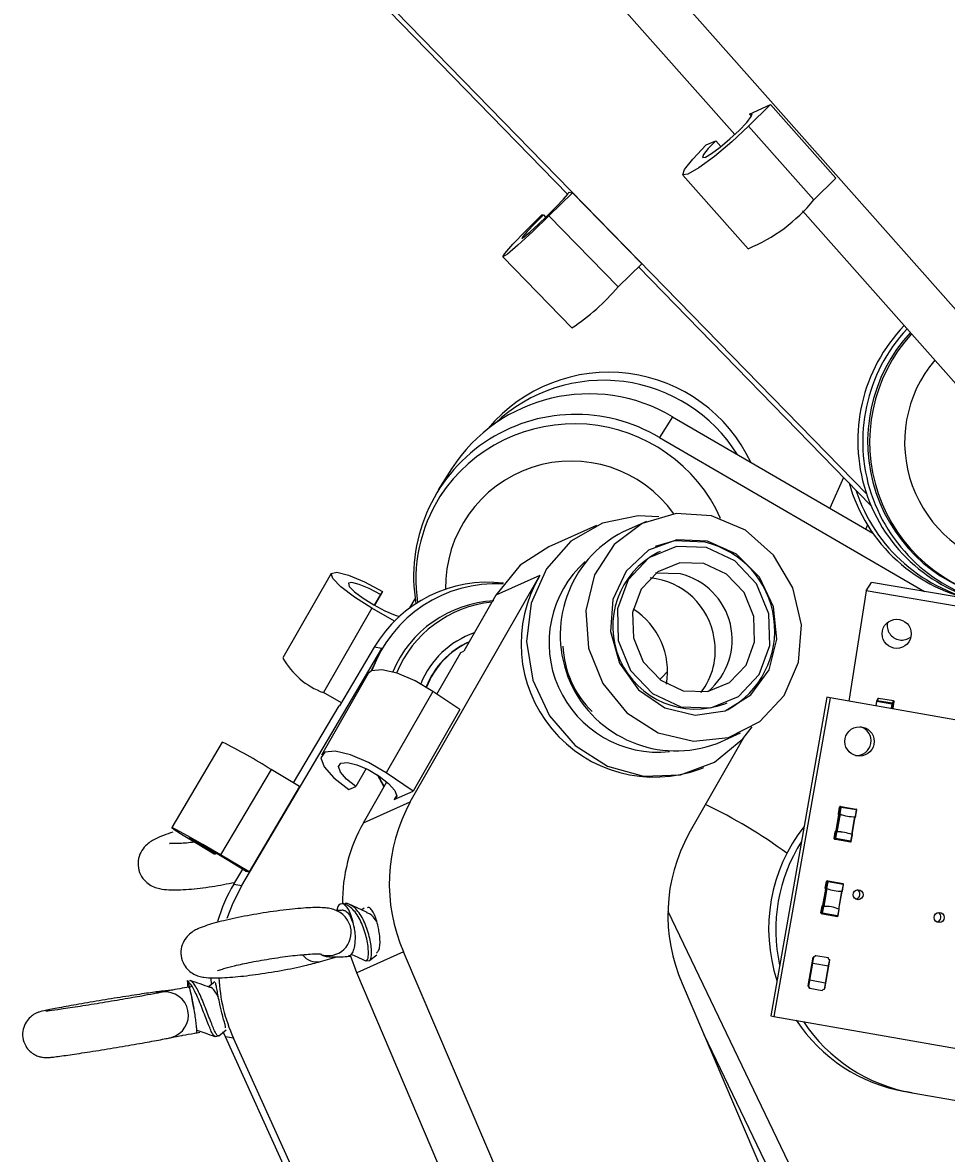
# Model space of a CAD drawing. Header units: millimetres. Extents: x 0 to 1189, y 0 to 841.
# Drawn here: x 620.46 to 626.04, y 560.97 to 567.81 of the extents above; entities that cross this region are included whole.
import ezdxf

# ---------------------------------------------------------------- set-up
doc = ezdxf.new("R2010")
doc.units = ezdxf.units.MM
doc.layers.get('0').update_dxf_attribs({"lineweight": 18})
doc.layers.add('尺寸线层', color=3, linetype='Continuous', lineweight=18)
doc.dimstyles.new('ISO-25', dxfattribs={"dimtxt": 2.5, "dimasz": 2.5, "dimexe": 1.25, "dimexo": 0.625, "dimtad": 1, "dimtxsty": 'Standard', "dimcen": 2.5, "dimdle": 5, "dimadec": 0, "dimazin": 0, "dimtfac": 1, "dimtmove": 0, "dimatfit": 3, "dimfxl": 1, "dimarcsym": 0})

# ---------------------------------------------------------------- blocks, each defined once
blk = doc.blocks.new('*X16')
at = {"layer": '尺寸线层', "linetype": 'Continuous'}
for points in [[(668.6687, 617.1299), (668.6299, 612.9938), (667.2905, 613.2299)], [(655.1602, 540.5189), (656.5383, 544.4188), (655.199, 544.6549)]]:
    blk.add_hatch(color=0, dxfattribs=at).paths.add_polyline_path(points, flags=0)
at = {"layer": '尺寸线层', "color": 0, "linetype": 'Continuous'}
for p, q in [((666.5541, 617.5027), (670.6383, 616.7826)), ((668.6687, 617.1299), (655.1602, 540.5189)), ((625.2283, 545.7966), (657.1298, 540.1716))]:
    blk.add_line(p, q, dxfattribs=at)
at = {"layer": '尺寸线层', "color": 0, "insert": (658.4206, 579.4404), "char_height": 3.5, "width": 28.938547, "attachment_point": 5, "rotation": 80.00005}
blk.add_mtext('388,96', dxfattribs=at)

msp = doc.modelspace()

# ---------------------------------------------------------------- linework, layer by layer
at = {"color": 7, "linetype": 'Continuous', "lineweight": 15}
for p, q in [((626.7321, 565.3536), (623.1864, 569.3544)), ((624.7627, 567.1294), (622.9025, 569.2283)), ((623.7525, 566.7674), (621.8221, 568.7483)), ((625.5601, 564.9535), (621.8702, 568.7398)), ((624.9785, 567.3099), (624.8457, 567.1797)), ((624.8508, 567.2531), (624.9785, 567.3099)), ((624.9785, 567.3099), (625.3733, 566.8645)), ((624.8457, 567.1797), (625.2405, 566.7342)), ((624.5902, 567.0661), (624.647, 567.0914)), ((624.647, 567.0914), (624.6781, 567.0563)), ((624.4485, 566.8841), (624.8433, 566.4387)), ((625.3733, 566.8645), (625.2405, 566.7342)), ((623.7815, 566.7765), (623.6386, 566.6367)), ((623.7599, 566.7803), (623.7815, 566.7765)), ((623.7815, 566.7765), (624.1998, 566.3473)), ((623.5953, 566.6444), (623.605, 566.6427)), ((623.605, 566.6427), (623.6188, 566.6285)), ((623.6386, 566.6367), (624.0569, 566.2076)), ((626.6639, 564.984), (625.171, 566.6687)), ((623.3592, 566.3893), (623.7774, 565.9601)), ((624.1998, 566.3473), (624.0569, 566.2076)), ((625.5859, 564.8861), (624.1804, 566.3283)), ((624.3867, 565.4222), (624.3071, 565.2964)), ((624.3867, 565.4222), (625.5976, 564.7186)), ((624.3071, 565.2964), (625.9094, 564.3653)), ((623.0491, 565.1067), (622.9695, 564.9809)), ((625.4207, 565.0556), (625.3378, 564.8695)), ((622.9948, 564.9648), (622.9799, 564.9412)), ((624.2294, 564.79), (624.0875, 564.7269)), ((623.9262, 564.7647), (623.6388, 564.6369)), ((624.3106, 564.6072), (624.2964, 564.6009)), ((622.3219, 564.4753), (622.0289, 563.9638)), ((622.8005, 563.0932), (623.5833, 564.462)), ((623.5833, 564.462), (623.3171, 564.3437)), ((625.5566, 564.3693), (625.5885, 564.4196)), ((626.2839, 564.3018), (625.5885, 564.4196)), ((622.6195, 564.3477), (622.5825, 564.2832)), ((622.6314, 564.3666), (622.5834, 564.2827)), ((622.6314, 564.3666), (622.6195, 564.3477)), ((622.7981, 564.2671), (622.8296, 564.322)), ((623.3171, 564.3437), (623.1233, 564.0048)), ((625.5566, 564.3693), (625.4525, 563.703)), ((626.6508, 564.184), (625.5566, 564.3693)), ((622.5677, 564.2659), (622.2747, 563.7544)), ((622.705, 564.187), (622.5677, 564.2659)), ((621.7812, 562.5874), (622.6278, 564.021)), ((622.5827, 564.029), (622.3731, 563.674)), ((622.6278, 564.021), (622.5643, 563.8862)), ((622.6278, 564.021), (622.5827, 564.029)), ((622.9619, 563.7456), (623.1056, 563.9969)), ((623.1056, 563.9969), (623.1233, 564.0048)), ((622.5462, 563.8704), (622.2642, 563.3772)), ((622.9376, 563.762), (622.6555, 563.2688)), ((623.0992, 563.6526), (622.9376, 563.762)), ((622.3836, 563.6918), (622.2747, 563.7544)), ((624.7025, 563.6871), (624.7167, 563.6934)), ((625.3191, 563.7265), (624.9795, 561.8004)), ((625.3383, 563.7231), (624.9987, 561.797)), ((625.3383, 563.7231), (625.3191, 563.7265)), ((626.3706, 563.5411), (625.3383, 563.7231)), ((625.6187, 563.7019), (625.6144, 563.6744)), ((625.6193, 563.7035), (625.6192, 563.7033)), ((625.6284, 563.7179), (625.6193, 563.7035)), ((625.7127, 563.6854), (625.6223, 563.7007)), ((625.6233, 563.7052), (625.6324, 563.7197)), ((625.7137, 563.6899), (625.6233, 563.7052)), ((625.7229, 563.7044), (625.6324, 563.7197)), ((625.6324, 563.7197), (625.6325, 563.7197)), ((625.723, 563.7044), (625.6325, 563.7197)), ((625.7229, 563.7044), (625.7137, 563.6899)), ((625.7262, 563.6998), (625.7171, 563.6853)), ((625.72, 563.6602), (625.7262, 563.6998)), ((625.7201, 563.6604), (625.7262, 563.6998)), ((625.723, 563.7044), (625.7229, 563.7044)), ((622.0948, 563.2083), (622.3701, 563.6745)), ((622.3701, 563.6745), (622.3731, 563.674)), ((623.0992, 563.6526), (622.8172, 563.1594)), ((625.7127, 563.6571), (625.7171, 563.6853)), ((625.7201, 563.6604), (625.72, 563.6602)), ((624.656, 563.4475), (624.7979, 563.5106)), ((621.6636, 563.4552), (621.3586, 562.9387)), ((624.8157, 563.4803), (624.4851, 562.9021)), ((621.9584, 563.2891), (621.6534, 562.7726)), ((622.1302, 563.1873), (621.9584, 563.2891)), ((622.5332, 563.2955), (622.471, 563.1868)), ((624.5547, 563.2931), (624.576, 563.3025)), ((622.5166, 562.967), (622.6586, 563.2153)), ((622.5992, 563.2589), (622.641, 563.1846)), ((622.6041, 563.2558), (622.6426, 563.1872)), ((622.8172, 563.1594), (622.6555, 563.2688)), ((622.1302, 563.1873), (621.8252, 562.6708)), ((622.4285, 563.1679), (622.471, 563.1868)), ((622.7036, 563.1089), (622.8172, 563.1594)), ((622.5166, 562.967), (622.8005, 563.0932)), ((625.3905, 563.0172), (625.3729, 562.9178)), ((625.3968, 563.021), (625.3776, 562.912)), ((625.3989, 563.0207), (625.3797, 562.9116)), ((625.3964, 563.0624), (625.3893, 563.0224)), ((625.3893, 563.0224), (625.3964, 563.0624)), ((625.3893, 563.0224), (625.3894, 563.0224)), ((625.3912, 563.0166), (625.3931, 563.0162)), ((625.4019, 563.0614), (625.3949, 563.0214)), ((625.4019, 563.0614), (625.3964, 563.0624)), ((625.397, 563.0215), (625.3976, 563.0212)), ((625.3991, 563.0206), (625.4061, 563.0607)), ((625.4066, 563.0646), (625.401, 563.0656)), ((625.4965, 563.0447), (625.4061, 563.0607)), ((625.497, 563.0487), (625.4066, 563.0646)), ((625.4965, 563.0447), (625.4895, 563.0047)), ((625.4932, 563.0041), (625.5002, 563.0441)), ((625.4432, 563.0074), (625.4433, 563.0074)), ((625.472, 562.8953), (625.4912, 563.0044)), ((625.3701, 562.9133), (625.3631, 562.8733)), ((625.3631, 562.8733), (625.3701, 562.9133)), ((625.3686, 562.8723), (625.3631, 562.8733)), ((625.3757, 562.9123), (625.3686, 562.8723)), ((625.3701, 562.9133), (625.3701, 562.9133)), ((625.3728, 562.8716), (625.3798, 562.9116)), ((625.4632, 562.8556), (625.3728, 562.8716)), ((625.3758, 562.9178), (625.3738, 562.9181)), ((625.3782, 562.9115), (625.3777, 562.9115)), ((625.426, 562.9089), (625.4259, 562.9089)), ((625.4703, 562.8957), (625.4632, 562.8556)), ((625.4669, 562.855), (625.4739, 562.8949)), ((625.3663, 562.8687), (625.3718, 562.8677)), ((625.3718, 562.8677), (625.4623, 562.8517)), ((621.6149, 562.7794), (621.6221, 562.7781)), ((621.6264, 562.7855), (621.6221, 562.7781)), ((621.8252, 562.6708), (621.6534, 562.7726)), ((621.7331, 562.5959), (621.7874, 562.6878)), ((621.8059, 562.6742), (621.8252, 562.6708)), ((625.3099, 562.5721), (625.317, 562.6121)), ((625.317, 562.6121), (625.31, 562.5722)), ((625.3225, 562.6111), (625.3155, 562.5711)), ((625.3225, 562.6111), (625.317, 562.6121)), ((625.3197, 562.5704), (625.3267, 562.6104)), ((625.3272, 562.6144), (625.3216, 562.6154)), ((625.4171, 562.5945), (625.3267, 562.6104)), ((625.4176, 562.5984), (625.3272, 562.6144)), ((621.7331, 562.5959), (621.7812, 562.5874)), ((625.3111, 562.5669), (625.2935, 562.4676)), ((625.3175, 562.5708), (625.2982, 562.4617)), ((625.3195, 562.5704), (625.3003, 562.4614)), ((625.3099, 562.5721), (625.31, 562.5721)), ((625.3118, 562.5663), (625.3138, 562.566)), ((625.3177, 562.5712), (625.3182, 562.571)), ((625.3638, 562.5571), (625.3639, 562.5571)), ((625.3926, 562.4451), (625.4118, 562.5542)), ((625.4171, 562.5945), (625.4101, 562.5544)), ((625.4138, 562.5538), (625.4208, 562.5938)), ((622.3631, 562.4616), (622.3534, 562.4316)), ((622.3995, 562.4789), (622.3863, 562.4773)), ((625.2837, 562.423), (625.2907, 562.4631)), ((625.2907, 562.463), (625.2837, 562.423)), ((625.2963, 562.4621), (625.2892, 562.4221)), ((625.2907, 562.463), (625.2907, 562.4631)), ((625.2934, 562.4213), (625.3004, 562.4613)), ((625.2964, 562.4675), (625.2944, 562.4678)), ((625.2988, 562.4613), (625.2983, 562.4612)), ((622.5208, 562.4511), (622.507, 562.4405)), ((624.3585, 562.4333), (625.5193, 560.0114)), ((625.2892, 562.4221), (625.2837, 562.423)), ((625.2869, 562.4184), (625.2924, 562.4174)), ((625.2924, 562.4174), (625.3829, 562.4015)), ((625.3838, 562.4054), (625.2934, 562.4213)), ((625.3466, 562.4587), (625.3465, 562.4587)), ((625.3909, 562.4454), (625.3838, 562.4054)), ((625.3875, 562.4047), (625.3946, 562.4447)), ((622.4388, 562.3389), (622.438, 562.3417)), ((622.2565, 562.1276), (622.3564, 562.1568)), ((622.4762, 562.0604), (622.4379, 562.1646)), ((622.7601, 562.1865), (622.4762, 562.0604)), ((622.5339, 562.1323), (622.5524, 562.1344)), ((622.5558, 562.136), (622.5983, 562.1687)), ((624.2317, 558.7371), (622.7601, 562.1865)), ((625.2055, 561.9807), (625.2361, 562.154)), ((625.2067, 561.9805), (625.2373, 562.1538)), ((625.2316, 562.1213), (625.2125, 562.013)), ((625.2348, 562.1182), (625.2316, 562.1213)), ((625.2335, 562.121), (625.2316, 562.1213)), ((625.2336, 562.1207), (625.2401, 562.1574)), ((625.2361, 562.154), (625.238, 562.1538)), ((625.2373, 562.1538), (625.2361, 562.154)), ((625.2373, 562.1538), (625.2393, 562.1536)), ((625.2386, 562.1576), (625.238, 562.1538)), ((625.2401, 562.1574), (625.2386, 562.1576)), ((625.2502, 562.1657), (625.2517, 562.1655)), ((625.2517, 562.1655), (625.3264, 562.1523)), ((625.3356, 562.1365), (625.305, 561.9631)), ((625.3345, 562.1407), (625.328, 562.104)), ((625.3338, 562.1369), (625.3356, 562.1365)), ((623.2161, 560.3262), (622.4762, 562.0604)), ((625.2165, 562.0147), (625.2348, 562.1182)), ((625.2348, 562.1182), (625.3282, 562.1018)), ((625.3282, 562.1018), (625.31, 561.9983)), ((625.3108, 561.9956), (625.3299, 562.104)), ((625.3299, 562.104), (625.328, 562.1043)), ((625.3282, 562.1018), (625.3299, 562.104)), ((621.6191, 562.005), (621.5808, 561.9753)), ((624.4447, 561.9954), (625.4289, 559.6885)), ((625.2081, 561.9762), (625.2146, 562.0128)), ((625.2144, 562.0126), (625.2087, 561.98)), ((625.2165, 562.0147), (625.2125, 562.013)), ((625.2125, 562.013), (625.2144, 562.0126)), ((625.31, 561.9983), (625.2165, 562.0147)), ((625.309, 561.9962), (625.3025, 561.9595)), ((625.3089, 561.996), (625.3108, 561.9956)), ((625.3108, 561.9956), (625.31, 561.9983)), ((621.3024, 561.9439), (621.2946, 561.9424)), ((621.3719, 561.9572), (621.3029, 561.9493)), ((625.2067, 561.9805), (625.2055, 561.9807)), ((625.2074, 561.9802), (625.2067, 561.9764)), ((625.2067, 561.9764), (625.2081, 561.9762)), ((625.2087, 561.98), (625.2075, 561.9802)), ((625.2162, 561.9646), (625.2148, 561.9648)), ((625.2909, 561.9514), (625.2162, 561.9646)), ((624.9795, 561.8004), (624.9987, 561.797)), ((624.9987, 561.797), (627.6986, 561.3209)), ((621.6422, 561.6796), (621.6872, 561.7147)), ((621.6204, 561.6754), (621.6401, 561.6787)), ((621.683, 561.6738), (621.6699, 561.7041)), ((621.7311, 561.6653), (621.683, 561.6738)), ((622.469, 559.9372), (621.683, 561.6738)), ((623.256, 558.2961), (621.7311, 561.6653)), ((624.5762, 561.6873), (625.367, 560.0372)), ((625.835, 561.3347), (625.7917, 561.3424)), ((625.835, 561.3347), (627.6043, 561.0227))]:
    msp.add_line(p, q, dxfattribs=at)
at = {"color": 8, "linetype": 'Continuous', "lineweight": 15}
for p, q in [((624.8508, 567.2531), (624.8632, 567.2392)), ((623.7599, 566.7803), (623.7604, 566.7798)), ((625.5649, 564.7682), (625.554, 564.7439)), ((625.6181, 563.6738), (625.6223, 563.7007)), ((625.7262, 563.6998), (625.7262, 563.6998)), ((625.7127, 563.6854), (625.7084, 563.6578)), ((622.7183, 563.1346), (622.7036, 563.1089)), ((625.3905, 563.0172), (625.3729, 562.9178)), ((625.3964, 563.0624), (625.3964, 563.0624)), ((625.4701, 562.8957), (625.4894, 563.0047)), ((625.3631, 562.8733), (625.3631, 562.8733)), ((621.8062, 562.6747), (621.8059, 562.6742)), ((625.317, 562.6121), (625.317, 562.6121)), ((625.3111, 562.5669), (625.2935, 562.4676)), ((625.3907, 562.4455), (625.41, 562.5544)), ((625.2837, 562.423), (625.2837, 562.423))]:
    msp.add_line(p, q, dxfattribs=at)
at = {"color": 7, "linetype": 'Continuous', "lineweight": 15}
for points in [[(624.647, 567.0914), (624.6016, 567.0439), (624.5738, 567.0085), (624.5681, 566.9905), (624.5851, 566.9927), (624.6224, 567.0147), (624.6742, 567.0531), (624.7327, 567.1022), (624.7889, 567.1545), (624.8344, 567.2019), (624.8621, 567.2373), (624.8678, 567.2553), (624.8508, 567.2531)], [(624.8457, 567.1797), (624.7445, 567.0857), (624.6392, 566.9973), (624.5459, 566.9281), (624.4788, 566.8885), (624.4481, 566.8846), (624.4585, 566.917), (624.5084, 566.9808), (624.5902, 567.0661)], [(623.605, 566.6427), (623.5512, 566.589), (623.5074, 566.5432), (623.4804, 566.5122), (623.4741, 566.5008), (623.4896, 566.5106), (623.5245, 566.5402), (623.5734, 566.5851), (623.629, 566.6384), (623.6828, 566.6921), (623.7265, 566.7379), (623.7536, 566.7688), (623.7599, 566.7803)], [(623.6386, 566.6367), (623.5386, 566.5408), (623.4504, 566.46), (623.3876, 566.4067), (623.3598, 566.389), (623.3711, 566.4096), (623.4198, 566.4654), (623.4986, 566.5478), (623.5953, 566.6444)], [(624.3028, 564.8169), (624.179, 564.8231), (623.9628, 564.7796), (623.7721, 564.6699), (623.6241, 564.5036), (623.5317, 564.2956), (623.5033, 564.0643), (623.5413, 563.8303), (623.6424, 563.6143), (623.7976, 563.4356), (623.993, 563.31), (624.2114, 563.2487), (624.4333, 563.2571), (624.6391, 563.3346), (624.8103, 563.4741), (624.8671, 563.547)], [(624.6226, 564.8236), (624.4072, 564.8379), (624.2033, 564.7776), (624.033, 564.6493), (623.9148, 564.467), (623.8615, 564.2503), (623.8789, 564.0228), (623.9651, 563.8091), (624.1107, 563.6324), (624.3, 563.5118), (624.5124, 563.4604), (624.725, 563.4837), (624.9146, 563.5793), (625.0608, 563.7367), (625.1478, 563.939), (625.166, 564.1642), (625.1135, 564.3878), (624.996, 564.5857), (624.8263, 564.7364), (624.6226, 564.8236)], [(624.5977, 564.6697), (624.4122, 564.6782), (624.2404, 564.6153), (624.1055, 564.4897), (624.0257, 564.3182), (624.0118, 564.124), (624.0657, 563.9334), (624.1801, 563.772), (624.3396, 563.6618), (624.5225, 563.6175), (624.7043, 563.6452), (624.8603, 563.7411), (624.9695, 563.8922), (625.0171, 564.0782), (624.9968, 564.274), (624.9112, 564.453), (624.7719, 564.5911), (624.5977, 564.6697)], [(624.5835, 564.6634), (624.398, 564.6719), (624.2802, 564.6374)], [(623.6388, 564.6369), (623.465, 564.5255), (623.3171, 564.3437)], [(624.5915, 564.6312), (624.4092, 564.6373), (624.2428, 564.5693), (624.1176, 564.4374), (624.0527, 564.2618), (624.058, 564.0693), (624.1327, 563.8891), (624.2653, 563.7486), (624.4358, 563.6693), (624.6181, 563.6632), (624.7846, 563.7313), (624.9097, 563.8631), (624.9746, 564.0387), (624.9693, 564.2313), (624.8946, 564.4115), (624.762, 564.5519), (624.5915, 564.6312)], [(624.5759, 564.535), (624.4301, 564.5399), (624.2969, 564.4855), (624.1968, 564.38), (624.1449, 564.2395), (624.1491, 564.0855), (624.2089, 563.9413), (624.315, 563.8289), (624.4514, 563.7655), (624.5972, 563.7606), (624.7304, 563.8151), (624.8305, 563.9206), (624.8824, 564.061), (624.8782, 564.2151), (624.8184, 564.3592), (624.7123, 564.4716), (624.5759, 564.535)], [(622.5677, 564.2659), (622.464, 564.3308), (622.3809, 564.3934), (622.3311, 564.4443), (622.3222, 564.4757), (622.3555, 564.4829), (622.4259, 564.4646), (622.5228, 564.4238), (622.6314, 564.3666)], [(624.434, 564.472), (624.2881, 564.4768), (624.2839, 564.4761)], [(622.6195, 564.3477), (622.5516, 564.3835), (622.491, 564.409), (622.447, 564.4204), (622.4262, 564.4159), (622.4318, 564.3963), (622.4629, 564.3645), (622.5148, 564.3253), (622.5797, 564.2848), (622.6475, 564.2491), (622.7081, 564.2236), (622.7348, 564.2154)], [(622.9376, 563.762), (622.83, 563.8252), (622.7215, 563.8711), (622.6286, 563.8927), (622.5654, 563.8867), (622.5462, 563.8704)], [(625.72, 563.6602), (625.7185, 563.6562), (625.7185, 563.6561)], [(622.6555, 563.2688), (622.5479, 563.332), (622.4394, 563.3779), (622.3465, 563.3995), (622.2834, 563.3935), (622.2596, 563.3609), (622.2788, 563.3065), (622.3381, 563.2388), (622.4285, 563.1679)], [(622.471, 563.1868), (622.4146, 563.2311), (622.3775, 563.2735), (622.3655, 563.3074), (622.3804, 563.3278), (622.4198, 563.3316), (622.4779, 563.3181), (622.5457, 563.2894), (622.613, 563.2499), (622.6694, 563.2056), (622.7065, 563.1633), (622.7185, 563.1293), (622.7036, 563.1089)], [(625.3949, 563.0214), (625.3938, 563.0192), (625.3928, 563.0177), (625.3919, 563.0168), (625.3912, 563.0166), (625.3905, 563.017), (625.39, 563.0182), (625.3896, 563.0199), (625.3893, 563.0224)], [(621.6534, 562.7726), (621.5467, 562.8351), (621.4534, 562.8887), (621.3875, 562.9251), (621.3592, 562.9388), (621.3728, 562.9277), (621.4261, 562.8935), (621.5111, 562.8414), (621.6149, 562.7794)], [(621.6221, 562.7781), (621.5518, 562.8202), (621.4964, 562.8543), (621.4659, 562.8742), (621.4658, 562.8764), (621.4961, 562.8604), (621.5514, 562.8292), (621.6216, 562.7883), (621.6941, 562.7453), (621.7557, 562.7077), (621.7954, 562.6825), (621.8059, 562.6742)], [(625.3701, 562.9133), (625.3712, 562.9155), (625.3722, 562.917), (625.3731, 562.9179), (625.3738, 562.9181), (625.3745, 562.9177), (625.375, 562.9165), (625.3754, 562.9148), (625.3757, 562.9123)], [(625.3776, 562.912), (625.3773, 562.9144), (625.3769, 562.9162), (625.3764, 562.9173), (625.3758, 562.9178)], [(621.7812, 562.5874), (621.7266, 562.4807), (621.6917, 562.3893)], [(625.3155, 562.5711), (625.3144, 562.5689), (625.3134, 562.5674), (625.3125, 562.5665), (625.3118, 562.5663), (625.3111, 562.5668), (625.3106, 562.5679), (625.3102, 562.5697), (625.3099, 562.5721)], [(625.2907, 562.4631), (625.2918, 562.4652), (625.2928, 562.4668), (625.2937, 562.4676), (625.2944, 562.4678), (625.2951, 562.4674), (625.2956, 562.4663), (625.296, 562.4645), (625.2963, 562.4621)], [(625.2982, 562.4617), (625.2979, 562.4642), (625.2975, 562.4659), (625.297, 562.4671), (625.2964, 562.4675)], [(621.4523, 562.007), (621.4525, 562.0095), (621.4529, 562.0114), (621.4534, 562.0124), (621.4541, 562.0127), (621.4549, 562.0121), (621.4558, 562.0109), (621.4568, 562.0088), (621.4579, 562.006)], [(621.5981, 561.9952), (621.5961, 562.021), (621.5956, 562.0285)]]:
    msp.add_lwpolyline(points, dxfattribs=at)
at = {"color": 8, "linetype": 'Continuous', "lineweight": 15}
for points in [[(624.3092, 563.8332), (624.3235, 563.8469), (624.3564, 563.8814)], [(621.3028, 561.9493), (621.2959, 561.9483), (621.2664, 561.9392)]]:
    msp.add_lwpolyline(points, dxfattribs=at)
at = {"color": 7, "linetype": 'Continuous', "lineweight": 15}
for centre, radius in [((625.7415, 564.1101), 0.0882), ((625.5168, 563.4594), 0.0888), ((625.5079, 562.5325), 0.0304), ((625.9984, 562.3945), 0.0304)]:
    msp.add_circle(centre, radius, dxfattribs=at)
for centre, radius, start, end in [((624.4581, 567.3709), 1.0086, 292.44887, 320.86047), ((623.0398, 567.0748), 1.3367, 303.49291, 319.54562), ((626.506, 565.2782), 1.0001, 135.95696, 259.90393), ((626.536, 565.2729), 1.0001, 137.04791, 259.9045), ((626.5359, 565.2729), 0.97, 137.21408, 259.90689), ((626.548, 565.2707), 0.97, 137.66415, 259.90796), ((624.0001, 564.7402), 0.9513, 25.3369, 139.93479), ((623.9685, 564.6887), 0.9543, 32.06667, 133.22163), ((623.8814, 564.5714), 0.9896, 59.29327, 147.25464), ((623.8011, 564.4564), 0.9806, 58.93706, 189.64075), ((626.4141, 565.2923), 0.998, 195.71059, 259.97564), ((623.7776, 564.4379), 0.9433, 147.7466, 188.47705), ((626.4442, 565.2869), 0.9979, 197.93388, 259.97618), ((624.408, 564.1033), 0.7011, 117.20217, 290.7177), ((624.4572, 564.1311), 0.5472, 298.56059, 76.64862), ((624.5256, 564.1556), 0.5008, 117.23133, 290.68956), ((624.3013, 564.0559), 0.6619, 132.10164, 275.81821), ((624.2766, 564.0501), 0.8065, 149.28724, 290.17016), ((624.2119, 564.019), 0.4304, 8.07243, 84.8079), ((624.3377, 564.0742), 0.4092, 310.14214, 76.3846), ((623.3196, 563.6142), 0.7992, 86.98716, 159.95485), ((623.2706, 563.6233), 0.7986, 83.23825, 149.47181), ((623.3401, 563.6102), 0.6996, 92.76674, 157.36743), ((623.3642, 563.606), 0.6996, 95.8221, 157.61442), ((623.9087, 563.8814), 0.4475, 350.33312, 57.5864), ((625.7729, 564.1617), 0.0893, 168.38695, 260.70713), ((623.3641, 563.6058), 0.5398, 109.18582, 158.05989), ((623.3618, 563.6061), 0.5001, 114.31837, 158.60426), ((623.3642, 563.6056), 0.5001, 114.76855, 158.7081), ((624.3149, 564.062), 0.5923, 182.49314, 225.42832), ((624.2366, 564.0069), 0.4079, 322.03931, 10.23926), ((625.7735, 564.1601), 0.0878, 260.16375, 307.3239), ((622.441, 564.1986), 0.4743, 209.67426, 249.47967), ((625.6226, 563.7013), 0.00398, 80.7797, 170.64912), ((625.6454, 563.6979), 0.0233, 161.80458, 173.20184), ((625.6317, 563.7158), 0.00393, 80.03237, 147.41494), ((625.7223, 563.7004), 0.00399, 351.66224, 81.34846), ((625.7222, 563.7004), 0.00403, 351.64294, 80.50071), ((625.7366, 563.6824), 0.0241, 161.91323, 172.94913), ((625.715, 563.6932), 0.00812, 253.90249, 284.83658), ((625.7131, 563.6859), 0.00402, 351.44001, 80.70364), ((625.4975, 563.4629), 0.0889, 266.41102, 73.59049), ((620.4168, 560.898), 2.8449, 57.189, 64.00775), ((623.6971, 562.599), 1.0238, 151.13764, 203.75825), ((623.2692, 560.3213), 3.0544, 53.70542, 64.47394), ((625.3902, 563.0224), 0.00682, 296.02173, 348.70346), ((625.4003, 563.0617), 0.004, 80, 170), ((625.4003, 563.0617), 0.004, 80.20675, 170.05432), ((625.4777, 563.2035), 0.1991, 246.68578, 260.0148), ((625.4779, 563.2035), 0.1992, 246.66946, 273.32492), ((625.4059, 563.0607), 0.00401, 80.15181, 170.03982), ((625.4059, 563.0719), 0.0112, 249.22475, 271.02984), ((625.3895, 563.0646), 0.017, 346.75478, 0.26368), ((625.4798, 563.0486), 0.0172, 346.82928, 0.18918), ((625.4963, 563.0448), 0.004, 350, 80), ((623.3725, 562.4843), 0.9826, 150.5726, 180.38155), ((625.9687, 562.3266), 1.0016, 141.81841, 198.18136), ((625.481, 563.0086), 0.013, 316.21023, 339.69708), ((625.3818, 562.4079), 1.0239, 151.13859, 203.75737), ((625.367, 562.8726), 0.004, 170, 260), ((625.367, 562.8726), 0.00401, 170.08398, 259.74175), ((625.3725, 562.8716), 0.004, 169.94311, 259.88261), ((625.3922, 562.9935), 0.1234, 258.97117, 260.93817), ((625.3559, 562.8736), 0.017, 339.72947, 353.27243), ((625.3913, 562.713), 0.199, 79.98757, 93.32983), ((625.3914, 562.7128), 0.1991, 66.67303, 93.33601), ((625.4614, 562.895), 0.0126, 359.8911, 24.24443), ((626.0122, 562.3189), 1.0017, 147.72599, 192.27436), ((625.4468, 562.8575), 0.0165, 339.5336, 353.4683), ((625.463, 562.8557), 0.004, 260, 350), ((625.3209, 562.6114), 0.004, 80, 170), ((625.3209, 562.6114), 0.00398, 79.84251, 170.22078), ((625.3265, 562.6105), 0.004, 80.08866, 170.17241), ((625.3154, 562.5581), 0.0535, 77.8463, 82.38064), ((625.3101, 562.6143), 0.017, 346.75478, 0.26368), ((625.4005, 562.5984), 0.0171, 346.76347, 0.25499), ((625.4169, 562.5945), 0.004, 350, 80), ((622.595, 562.0869), 1.001, 149.43429, 163.48773), ((625.3107, 562.5721), 0.00685, 296.08845, 348.54741), ((625.3987, 562.7543), 0.2002, 246.70581, 259.96222), ((625.3985, 562.7534), 0.1993, 246.68267, 273.32637), ((625.4017, 562.5582), 0.0129, 316.10512, 339.80219), ((625.4886, 562.536), 0.0305, 279.38152, 61.17167), ((622.3899, 562.4463), 0.0309, 77.70179, 150.2156), ((625.3119, 562.2627), 0.199, 79.98757, 93.32983), ((625.312, 562.2626), 0.1991, 66.67303, 93.33601), ((625.2876, 562.4223), 0.004, 170, 260), ((625.2876, 562.4223), 0.004, 169.88689, 259.93883), ((625.2932, 562.4214), 0.00401, 170.08398, 259.74175), ((625.3196, 562.5817), 0.1625, 259.20755, 260.70179), ((625.2767, 562.4233), 0.0168, 339.65396, 353.34795), ((625.3683, 562.407), 0.0156, 339.10475, 353.89715), ((625.3836, 562.4054), 0.004, 260, 350), ((625.382, 562.4448), 0.0126, 359.8911, 24.24443), ((625.9791, 562.3979), 0.0305, 278.82462, 61.18478), ((625.2404, 562.1675), 0.00999, 260.02562, 350.08907), ((625.2418, 562.1672), 0.00999, 259.99736, 350.03818), ((625.3362, 562.1506), 0.00999, 169.99621, 259.93237), ((622.6431, 562.078), 1.0011, 182.73763, 204.34705), ((625.2037, 561.9699), 0.011, 69.92959, 80.42714), ((625.2039, 561.9658), 0.0149, 71.32689, 79.02984), ((625.2049, 561.9666), 0.01, 350.0087, 79.8645), ((625.2064, 561.9663), 0.00998, 349.93724, 79.99134), ((625.3008, 561.9497), 0.00999, 79.99736, 170.03818), ((625.3029, 561.9509), 0.0125, 80.27222, 89.49315), ((625.965, 562.3245), 0.9973, 213.56043, 259.98852), ((626.0083, 562.3168), 0.9973, 213.55943, 259.98905)]:
    msp.add_arc(centre, radius, start, end, dxfattribs=at)
at = {"color": 8, "linetype": 'Continuous', "lineweight": 15}
for centre, radius, start, end in [((626.5595, 565.2686), 0.7699, 139.80368, 259.92055), ((623.7919, 564.409), 0.9709, 24.26037, 146.75746), ((623.7749, 564.3933), 0.7611, 35.58928, 181.03556), ((625.6222, 563.7063), 0.00561, 231.17679, 270.40565), ((625.6226, 563.7013), 0.00393, 80.0757, 147.37162), ((625.3764, 562.3566), 0.6986, 79.7854, 80.09322), ((625.294, 561.8896), 0.9807, 79.84538, 80.06498), ((625.3154, 562.0101), 0.5931, 79.75803, 80.12059), ((625.3461, 562.182), 0.2265, 79.4798, 80.43056), ((622.3033, 562.3038), 0.14, 251.69108, 14.50423), ((622.2348, 562.231), 0.1056, 216.75148, 281.80561), ((621.3184, 561.8044), 0.1404, 285.63216, 96.54782)]:
    msp.add_arc(centre, radius, start, end, dxfattribs=at)
at = {"color": 7, "linetype": 'Continuous', "lineweight": 15}
for points, knots in [([(625.3963, 563.0218), (625.396, 563.0218), (625.3953, 563.0217), (625.395, 563.0215), (625.3949, 563.0214), (625.3949, 563.0214)], [0, 0, 0, 0, 0.000671035, 0.001341746, 0.001524892, 0.001524892, 0.001524892, 0.001524892]), ([(625.3991, 563.0206), (625.3986, 563.0208), (625.3977, 563.0212), (625.3968, 563.0216), (625.3964, 563.0218), (625.3963, 563.0218)], [0, 0, 0, 0, 0.001316177, 0.0026337, 0.002947524, 0.002947524, 0.002947524, 0.002947524]), ([(625.3976, 563.0212), (625.3974, 563.0212), (625.3971, 563.0212), (625.3969, 563.0211), (625.3969, 563.021), (625.3968, 563.021)], [0, 0, 0, 0, 0.0003367491, 0.0006756957, 0.0007785595, 0.0007785595, 0.0007785595, 0.0007785595]), ([(625.3989, 563.0207), (625.3987, 563.0208), (625.3983, 563.0209), (625.3978, 563.0212), (625.3976, 563.0212), (625.3976, 563.0212)], [0, 0, 0, 0, 0.000657436, 0.001310954, 0.001485194, 0.001485194, 0.001485194, 0.001485194]), ([(625.4923, 563.0049), (625.4919, 563.0049), (625.4912, 563.0048), (625.4902, 563.0047), (625.4896, 563.0047), (625.4895, 563.0047)], [0, 0, 0, 0, 0.001235499, 0.002472818, 0.002808941, 0.002808941, 0.002808941, 0.002808941]), ([(625.4923, 563.0049), (625.4926, 563.0048), (625.4931, 563.0045), (625.4932, 563.0042), (625.4932, 563.0041), (625.4932, 563.004)], [0, 0, 0, 0, 0.000560354, 0.001124728, 0.001276656, 0.001276656, 0.001276656, 0.001276656]), ([(621.3641, 562.9112), (621.327, 562.8982), (621.2658, 562.8766), (621.2085, 562.8411), (621.1687, 562.7906), (621.1517, 562.7376), (621.1556, 562.6801), (621.1797, 562.6313), (621.2143, 562.5979), (621.2511, 562.578), (621.2928, 562.5661), (621.3537, 562.5597), (621.4523, 562.563), (621.5955, 562.5795), (621.6934, 562.5983), (621.7397, 562.6072)], [0, 0, 0, 0, 0.1345499, 0.2219778, 0.2687725, 0.3160957, 0.3646143, 0.4127382, 0.4529847, 0.4916983, 0.5355753, 0.6070935, 0.7423922, 0.868087, 0.9810054, 0.9810054, 0.9810054, 0.9810054]), ([(625.3757, 562.9123), (625.3757, 562.9122), (625.3758, 562.912), (625.3764, 562.9116), (625.3768, 562.9115), (625.3768, 562.9114)], [0, 0, 0, 0, 0.00067613, 0.001354761, 0.001513895, 0.001513895, 0.001513895, 0.001513895]), ([(625.3769, 562.9114), (625.3773, 562.9114), (625.378, 562.9115), (625.3791, 562.9116), (625.3797, 562.9116), (625.3798, 562.9116)], [0, 0, 0, 0, 0.001295534, 0.002593898, 0.002949381, 0.002949381, 0.002949381, 0.002949381]), ([(625.3776, 562.912), (625.3776, 562.9119), (625.3777, 562.9118), (625.378, 562.9116), (625.3782, 562.9116), (625.3782, 562.9115)], [0, 0, 0, 0, 0.0003383148, 0.0006802769, 0.0007712164, 0.0007712164, 0.0007712164, 0.0007712164]), ([(625.3782, 562.9115), (625.3784, 562.9115), (625.3788, 562.9116), (625.3793, 562.9116), (625.3796, 562.9116), (625.3797, 562.9116)], [0, 0, 0, 0, 0.000647538, 0.001287012, 0.001486508, 0.001486508, 0.001486508, 0.001486508]), ([(625.4703, 562.8957), (625.4707, 562.8955), (625.4716, 562.8951), (625.4724, 562.8947), (625.4727, 562.8945), (625.4728, 562.8945)], [0, 0, 0, 0, 0.001255036, 0.002511923, 0.00280708, 0.00280708, 0.00280708, 0.00280708]), ([(625.4729, 562.8945), (625.4731, 562.8945), (625.4737, 562.8946), (625.4739, 562.8948), (625.4739, 562.895), (625.4739, 562.895)], [0, 0, 0, 0, 0.000560076, 0.001121603, 0.001272912, 0.001272912, 0.001272912, 0.001272912]), ([(621.51, 562.8525), (621.5051, 562.8518), (621.4646, 562.8457), (621.4085, 562.8421), (621.3613, 562.8407), (621.3437, 562.8428), (621.3454, 562.8425), (621.3457, 562.8424)], [0, 0, 0, 0, 0.0089596, 0.0747298, 0.1264722, 0.1582944, 0.1661705, 0.1661705, 0.1661705, 0.1661705]), ([(625.3169, 562.5716), (625.3166, 562.5715), (625.3159, 562.5715), (625.3156, 562.5713), (625.3155, 562.5711), (625.3155, 562.5711)], [0, 0, 0, 0, 0.000673751, 0.001345875, 0.001529408, 0.001529408, 0.001529408, 0.001529408]), ([(625.3197, 562.5704), (625.3192, 562.5706), (625.3183, 562.5709), (625.3175, 562.5713), (625.317, 562.5715), (625.317, 562.5716)], [0, 0, 0, 0, 0.001320679, 0.002638354, 0.002952215, 0.002952215, 0.002952215, 0.002952215]), ([(625.3182, 562.571), (625.318, 562.571), (625.3177, 562.5709), (625.3175, 562.5709), (625.3175, 562.5708), (625.3175, 562.5708)], [0, 0, 0, 0, 0.0003345826, 0.0006699606, 0.0007715783, 0.0007715783, 0.0007715783, 0.0007715783]), ([(625.3195, 562.5704), (625.3193, 562.5705), (625.3189, 562.5707), (625.3184, 562.5709), (625.3182, 562.571), (625.3182, 562.571)], [0, 0, 0, 0, 0.000653769, 0.001312604, 0.00149017, 0.00149017, 0.00149017, 0.00149017]), ([(625.4129, 562.5546), (625.4125, 562.5546), (625.4118, 562.5545), (625.4108, 562.5545), (625.4102, 562.5545), (625.4101, 562.5544)], [0, 0, 0, 0, 0.001235499, 0.002472818, 0.002808941, 0.002808941, 0.002808941, 0.002808941]), ([(625.4129, 562.5546), (625.4132, 562.5545), (625.4137, 562.5542), (625.4138, 562.5539), (625.4138, 562.5538), (625.4138, 562.5538)], [0, 0, 0, 0, 0.000561958, 0.001125666, 0.001277787, 0.001277787, 0.001277787, 0.001277787]), ([(622.4602, 562.3343), (622.4578, 562.3482), (622.4524, 562.3797), (622.4379, 562.4228), (622.4183, 562.4591), (622.4039, 562.4706), (622.3965, 562.4765)], [0, 0, 0, 0, 0.03288, 0.074334, 0.1157904, 0.1596475, 0.1596475, 0.1596475, 0.1596475]), ([(622.5339, 562.1327), (622.5341, 562.1326), (622.5373, 562.1308), (622.5427, 562.1395), (622.5471, 562.1591), (622.5478, 562.191), (622.5444, 562.2311), (622.5352, 562.2765), (622.5211, 562.3241), (622.5027, 562.3704), (622.4794, 562.4116), (622.4535, 562.4448), (622.4256, 562.4686), (622.4063, 562.4738), (622.3965, 562.4765)], [0, 0, 0, 0, 0.0025022, 0.0384573, 0.0753171, 0.1119126, 0.1479086, 0.1848134, 0.2213043, 0.2573803, 0.2942991, 0.3306931, 0.366848, 0.4042887, 0.4042887, 0.4042887, 0.4042887]), ([(622.5523, 562.1359), (622.5533, 562.1356), (622.5572, 562.1345), (622.5627, 562.1458), (622.566, 562.1689), (622.5658, 562.2034), (622.5609, 562.2452), (622.5501, 562.2915), (622.5351, 562.3392), (622.5152, 562.3844), (622.491, 562.4236), (622.4646, 562.4548), (622.4365, 562.4731), (622.4138, 562.4827), (622.4025, 562.4774), (622.4, 562.4762)], [0, 0, 0, 0, 0.0121654, 0.0479368, 0.0844768, 0.1203528, 0.1562405, 0.1927802, 0.2285504, 0.2645423, 0.3010727, 0.3367503, 0.3728572, 0.4093603, 0.4197994, 0.4197994, 0.4197994, 0.4197994]), ([(622.5403, 562.4257), (622.5229, 562.4335), (622.488, 562.449), (622.4525, 562.4649), (622.4348, 562.4728)], [0, 0, 0, 0, 0.0577643, 0.1155855, 0.1155855, 0.1155855, 0.1155855]), ([(625.2963, 562.4621), (625.2963, 562.462), (625.2964, 562.4617), (625.297, 562.4614), (625.2974, 562.4612), (625.2974, 562.4612)], [0, 0, 0, 0, 0.00067613, 0.001354761, 0.001513895, 0.001513895, 0.001513895, 0.001513895]), ([(625.2975, 562.4612), (625.2979, 562.4612), (625.2986, 562.4612), (625.2997, 562.4613), (625.3003, 562.4613), (625.3004, 562.4613)], [0, 0, 0, 0, 0.001295353, 0.002593536, 0.002943422, 0.002943422, 0.002943422, 0.002943422]), ([(625.2982, 562.4617), (625.2983, 562.4617), (625.2983, 562.4615), (625.2986, 562.4614), (625.2988, 562.4613), (625.2988, 562.4613)], [0, 0, 0, 0, 0.000341754, 0.000683959, 0.0007754155, 0.0007754155, 0.0007754155, 0.0007754155]), ([(625.2988, 562.4613), (625.299, 562.4613), (625.2994, 562.4613), (625.2999, 562.4613), (625.3002, 562.4614), (625.3003, 562.4614)], [0, 0, 0, 0, 0.000647588, 0.001292522, 0.00148651, 0.00148651, 0.00148651, 0.00148651]), ([(622.438, 562.3417), (622.431, 562.3588), (622.4184, 562.3895), (622.3849, 562.4204), (622.3524, 562.4385), (622.3192, 562.4486), (622.2726, 562.4552), (622.2007, 562.4553), (622.0716, 562.445), (621.914, 562.4235), (621.7561, 562.3949), (621.618, 562.3628), (621.5338, 562.3354), (621.4773, 562.3081), (621.4356, 562.2637), (621.4146, 562.2175), (621.4108, 562.1621), (621.4282, 562.1109), (621.4587, 562.0737), (621.4915, 562.0512), (621.524, 562.0385), (621.5623, 562.0307), (621.6189, 562.0276), (621.7181, 562.0322), (621.8639, 562.0486), (622.0201, 562.0733), (622.159, 562.1012), (622.2267, 562.1196), (622.2565, 562.1276)], [0, 0, 0, 0, 0.047469, 0.084625, 0.119276, 0.155321, 0.205561, 0.323643, 0.45349, 0.589342, 0.71878, 0.84846, 0.987833, 1.076357, 1.117422, 1.161457, 1.207938, 1.257603, 1.297153, 1.332428, 1.367185, 1.408859, 1.489178, 1.622553, 1.74759, 1.87846, 2.007213, 2.108443, 2.108443, 2.108443, 2.108443]), ([(622.3948, 562.4389), (622.3858, 562.4381), (622.3667, 562.4364), (622.3559, 562.4363), (622.3502, 562.4362)], [0, 0, 0, 0, 0.02133271, 0.04470964, 0.04470964, 0.04470964, 0.04470964]), ([(622.3948, 562.4385), (622.401, 562.4373), (622.4136, 562.435), (622.433, 562.4111), (622.4498, 562.3767), (622.457, 562.3474), (622.4602, 562.3343)], [0, 0, 0, 0, 0.0322917, 0.0665325, 0.1015601, 0.1298621, 0.1298621, 0.1298621, 0.1298621]), ([(622.5978, 562.3697), (622.5852, 562.3879), (622.5668, 562.4145), (622.5453, 562.4204), (622.5385, 562.4223)], [0, 0, 0, 0, 0.05578023, 0.08148746, 0.08148746, 0.08148746, 0.08148746]), ([(622.6062, 562.3383), (622.6025, 562.3533), (622.5951, 562.3832), (622.5806, 562.4207), (622.5645, 562.4458), (622.5509, 562.4572), (622.5434, 562.4543), (622.5415, 562.4536)], [0, 0, 0, 0, 0.0325371, 0.0650612, 0.0976718, 0.1304591, 0.1414698, 0.1414698, 0.1414698, 0.1414698]), ([(625.3909, 562.4454), (625.3913, 562.4452), (625.3922, 562.4448), (625.393, 562.4445), (625.3934, 562.4443), (625.3934, 562.4443)], [0, 0, 0, 0, 0.001259809, 0.00251362, 0.002812369, 0.002812369, 0.002812369, 0.002812369]), ([(625.3935, 562.4442), (625.3938, 562.4443), (625.3943, 562.4444), (625.3946, 562.4446), (625.3946, 562.4447), (625.3946, 562.4447)], [0, 0, 0, 0, 0.000560076, 0.001121603, 0.001272912, 0.001272912, 0.001272912, 0.001272912]), ([(622.4602, 562.3343), (622.4607, 562.3318), (622.4638, 562.3155), (622.467, 562.2844), (622.4663, 562.2496), (622.4622, 562.2158), (622.4536, 562.1856), (622.4402, 562.164), (622.4298, 562.1629), (622.4259, 562.1625)], [0, 0, 0, 0, 0.0058267, 0.0376313, 0.0683687, 0.087043, 0.1257012, 0.164339, 0.1879212, 0.1879212, 0.1879212, 0.1879212]), ([(622.5955, 562.1807), (622.6004, 562.1845), (622.6104, 562.1922), (622.6173, 562.2211), (622.6181, 562.2596), (622.6137, 562.3008), (622.6083, 562.3274), (622.6062, 562.3383)], [0, 0, 0, 0, 0.0346603, 0.0692946, 0.104482, 0.1401393, 0.1650336, 0.1650336, 0.1650336, 0.1650336]), ([(621.6348, 562.0723), (621.6346, 562.0722), (621.6338, 562.0717), (621.6449, 562.0766), (621.6755, 562.0867), (621.7398, 562.104), (621.84, 562.1257), (621.9656, 562.1478), (622.0932, 562.1653), (622.1921, 562.1738), (622.2431, 562.1753), (622.2617, 562.1737), (622.2605, 562.1739), (622.2602, 562.174)], [0, 0, 0, 0, 0.0093679, 0.041177, 0.0893301, 0.1575171, 0.2413216, 0.3329676, 0.4271046, 0.5202414, 0.5869315, 0.6256007, 0.6372154, 0.6372154, 0.6372154, 0.6372154]), ([(622.2648, 562.1671), (622.2695, 562.1654), (622.2846, 562.1601), (622.3056, 562.1574), (622.3225, 562.1571), (622.3307, 562.1569)], [0, 0, 0, 0, 0.01245966, 0.04037533, 0.06711177, 0.06711177, 0.06711177, 0.06711177]), ([(622.3307, 562.1569), (622.3381, 562.1565), (622.3692, 562.1549), (622.4101, 562.1588), (622.4412, 562.1618)], [0, 0, 0, 0, 0.0263081, 0.1107543, 0.1107543, 0.1107543, 0.1107543]), ([(622.4422, 562.1723), (622.4542, 562.1669), (622.4841, 562.1537), (622.5133, 562.1406), (622.5307, 562.1328)], [0, 0, 0, 0, 0.03921927, 0.09699214, 0.09699214, 0.09699214, 0.09699214]), ([(621.4523, 562.007), (621.4524, 561.9984), (621.4526, 561.9897), (621.4547, 561.9724), (621.4548, 561.9721)], [0, 0, 0, 0, 0.03432242, 0.03500017, 0.03500017, 0.03500017, 0.03500017]), ([(621.4907, 561.845), (621.4884, 561.8591), (621.4831, 561.8909), (621.4742, 561.9375), (621.4651, 561.9801), (621.4604, 561.9972), (621.4579, 562.006)], [0, 0, 0, 0, 0.0338435, 0.0765123, 0.1191881, 0.1643296, 0.1643296, 0.1643296, 0.1643296]), ([(621.6202, 561.677), (621.6189, 561.6765), (621.6154, 561.6753), (621.6064, 561.6874), (621.5944, 561.7112), (621.5806, 561.7457), (621.5642, 561.787), (621.5467, 561.8328), (621.5288, 561.8795), (621.5097, 561.9232), (621.4914, 561.9609), (621.4741, 561.9908), (621.4634, 562.0008), (621.4579, 562.006)], [0, 0, 0, 0, 0.0194425, 0.0549425, 0.0901841, 0.1248563, 0.1603871, 0.1955357, 0.2302676, 0.265827, 0.3008768, 0.335697, 0.3717521, 0.3717521, 0.3717521, 0.3717521]), ([(621.64, 561.6796), (621.6379, 561.6797), (621.6334, 561.6801), (621.623, 561.696), (621.6106, 561.723), (621.5961, 561.7596), (621.5791, 561.8024), (621.5617, 561.8489), (621.5433, 561.8951), (621.5242, 561.9374), (621.5064, 561.9734), (621.4894, 561.9988), (621.4741, 562.015), (621.4669, 562.0112), (621.4637, 562.0095)], [0, 0, 0, 0, 0.0275254, 0.061193, 0.094253, 0.127319, 0.1609823, 0.1939447, 0.2271164, 0.2607741, 0.2936511, 0.3269191, 0.3605513, 0.3868269, 0.3868269, 0.3868269, 0.3868269]), ([(621.5902, 561.9721), (621.5702, 561.9789), (621.5302, 561.9927), (621.4901, 562.0065), (621.47, 562.0134)], [0, 0, 0, 0, 0.0635342, 0.1271062, 0.1271062, 0.1271062, 0.1271062]), ([(621.6511, 561.8601), (621.6478, 561.8754), (621.6411, 561.906), (621.6335, 561.9476), (621.6277, 561.9793), (621.6237, 561.998), (621.6221, 561.9983), (621.6214, 561.9984)], [0, 0, 0, 0, 0.0298893, 0.059786, 0.0897454, 0.1198742, 0.1421325, 0.1421325, 0.1421325, 0.1421325]), ([(621.3029, 561.9493), (621.2905, 561.9478), (621.2563, 561.9437), (621.1659, 561.9306), (621.0304, 561.9095), (620.8818, 561.885), (620.7441, 561.8612), (620.6335, 561.8408), (620.5843, 561.8306), (620.5613, 561.8246), (620.5459, 561.8194), (620.5261, 561.8104), (620.5003, 561.7924), (620.4744, 561.7614), (620.4567, 561.7184), (620.4546, 561.6673), (620.4707, 561.6203), (620.4981, 561.5859), (620.5269, 561.5651), (620.5538, 561.5537), (620.5762, 561.549), (620.5917, 561.5477), (620.6029, 561.5476), (620.6168, 561.5483), (620.6435, 561.5509), (620.7084, 561.5593), (620.8282, 561.5773), (620.9694, 561.5998), (621.1158, 561.6243), (621.2446, 561.6471), (621.3201, 561.6614), (621.348, 561.6675), (621.3558, 561.6692)], [0, 0, 0, 0, 0.063275, 0.174833, 0.291642, 0.405942, 0.519745, 0.634134, 0.752051, 0.786724, 0.803721, 0.820248, 0.846525, 0.878183, 0.914445, 0.953927, 0.99582, 1.028476, 1.055703, 1.078818, 1.097683, 1.11168, 1.124622, 1.144086, 1.194342, 1.313797, 1.423607, 1.538576, 1.652509, 1.766402, 1.881471, 1.926274, 1.926274, 1.926274, 1.926274]), ([(621.2945, 561.9424), (621.2855, 561.9405), (621.2631, 561.9357), (621.1908, 561.922), (621.0785, 561.9021), (620.9404, 561.8788), (620.8019, 561.8566), (620.6876, 561.8393), (620.6251, 561.8307), (620.5972, 561.8277), (620.5974, 561.8277), (620.5975, 561.8277)], [0, 0, 0, 0, 0.0566345, 0.1414799, 0.2390697, 0.3403295, 0.4424344, 0.5443932, 0.6344596, 0.6820423, 0.7064924, 0.7064924, 0.7064924, 0.7064924]), ([(621.3634, 561.9559), (621.3582, 561.9549), (621.3259, 561.9491), (621.3088, 561.9455), (621.2945, 561.9424)], [0, 0, 0, 0, 0.01152011, 0.07025378, 0.07025378, 0.07025378, 0.07025378]), ([(621.4804, 561.9765), (621.46, 561.973), (621.4162, 561.9656), (621.3818, 561.9593), (621.3634, 561.9559)], [0, 0, 0, 0, 0.0551767, 0.1187753, 0.1187753, 0.1187753, 0.1187753]), ([(621.4612, 561.9712), (621.4615, 561.9717), (621.4626, 561.9731), (621.4673, 561.9585), (621.4746, 561.9292), (621.4829, 561.8891), (621.4883, 561.8587), (621.4907, 561.845)], [0, 0, 0, 0, 0.0126815, 0.042812, 0.073876, 0.1056543, 0.1313376, 0.1313376, 0.1313376, 0.1313376]), ([(621.6399, 561.9136), (621.6332, 561.9249), (621.616, 561.9537), (621.5984, 561.9745), (621.5903, 561.9716), (621.59, 561.9715)], [0, 0, 0, 0, 0.03009244, 0.07695824, 0.0789407, 0.0789407, 0.0789407, 0.0789407]), ([(621.6834, 561.7269), (621.6837, 561.7281), (621.6845, 561.7305), (621.6789, 561.7519), (621.6698, 561.7849), (621.6597, 561.8231), (621.6536, 561.8493), (621.6511, 561.8601)], [0, 0, 0, 0, 0.0272328, 0.0564677, 0.0861771, 0.1162725, 0.1372934, 0.1372934, 0.1372934, 0.1372934]), ([(621.4907, 561.845), (621.4912, 561.8425), (621.494, 561.8259), (621.4987, 561.7954), (621.503, 561.7633), (621.5065, 561.7336), (621.5083, 561.7097), (621.5084, 561.6959), (621.5068, 561.6981), (621.5064, 561.6986)], [0, 0, 0, 0, 0.0050243, 0.0324647, 0.0589967, 0.0751074, 0.1084634, 0.1418033, 0.1499302, 0.1499302, 0.1499302, 0.1499302]), ([(621.5106, 561.7127), (621.5265, 561.7073), (621.5624, 561.6949), (621.5983, 561.6825), (621.6183, 561.6756)], [0, 0, 0, 0, 0.0503722, 0.1139607, 0.1139607, 0.1139607, 0.1139607]), ([(621.3558, 561.6692), (621.3624, 561.6706), (621.3751, 561.6733), (621.4031, 561.6785), (621.4167, 561.681)], [0, 0, 0, 0, 0.03203269, 0.06196456, 0.06196456, 0.06196456, 0.06196456]), ([(621.4167, 561.681), (621.4194, 561.6815), (621.4398, 561.6854), (621.4803, 561.6924), (621.5169, 561.6987), (621.5271, 561.7004)], [0, 0, 0, 0, 0.0111455, 0.0841005, 0.1120876, 0.1120876, 0.1120876, 0.1120876])]:
    msp.add_open_spline(points, degree=3, knots=knots, dxfattribs=at)

# ---------------------------------------------------------------- dimensions: what is measured, and where the dimension line sits
at = {"layer": '尺寸线层'}
dim = msp.add_linear_dim(base=(655.1602, 540.5189), p1=(666.5541, 617.5027), p2=(625.2283, 545.7966), angle=80.00005, dimstyle='ISO-25', override={"dimtxt": 3.5, "dimasz": 4.08, "dimexe": 2, "dimexo": 0, "dimgap": 1.524, "dimlfac": 5, "dimzin": 0, "dimsah": 1, "dimdle": 8.16, "dimadec": 2, "dimtfill": 1, "dimtolj": 1, "dimtzin": 8}, dxfattribs=at)
dim.commit()
dim.dimension.update_dxf_attribs({"geometry": '*X16', "text_midpoint": (658.4206, 579.4404)})

doc.saveas('drawing.dxf')
